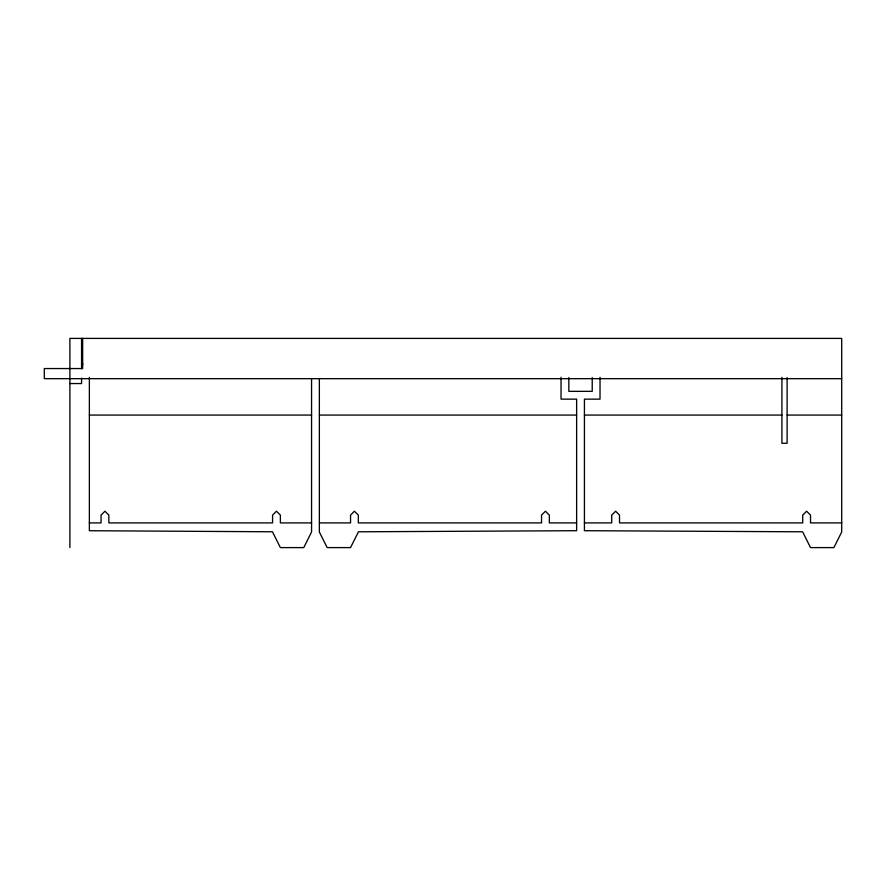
<?xml version="1.0" encoding="UTF-8"?>
<svg xmlns="http://www.w3.org/2000/svg" width="886" height="886" viewBox="0 0 886 886"><rect width="100%" height="100%" fill="white"/><g stroke="black" fill="none" stroke-linecap="round" stroke-linejoin="round"><path stroke-width="1.33" d="M81.567 365.364L82.874 364.068M841.7 378.676L44.3 378.676L44.3 368.554L82.664 368.554L82.664 338.397M69.883 383.549L81.567 383.549L81.567 378.178M89.364 415.069L311.562 415.069M319.359 415.069L576.631 415.069M584.428 415.069L781.928 415.069M787.122 415.069L841.7 415.069M89.364 522.906L101.059 522.906L101.059 515.109L104.958 511.222L108.856 515.109L108.856 522.906L272.578 522.906L272.578 515.109L276.476 511.222L280.375 515.109L280.375 522.906L311.562 522.906M319.359 522.906L350.546 522.906L350.546 515.109L354.433 511.222L358.332 515.109L358.332 522.906L541.545 522.906L541.545 515.109L545.444 511.222L549.342 515.109L549.342 522.906L576.631 522.906M584.428 522.906L611.717 522.906L611.717 515.109L615.615 511.222L619.513 515.109L619.513 522.906L802.716 522.906L802.716 515.109L806.614 511.222L810.513 515.109L810.513 522.906L841.7 522.906M787.122 377.514L787.122 443.266L781.928 443.266L781.928 377.347M600.021 377.259L600.021 399.143L584.428 399.143L584.428 530.703L802.616 531.799L810.513 547.603L833.903 547.603L841.7 532.01L841.7 338.397L69.883 338.397L69.883 547.603M592.225 377.514L592.225 391.346L568.834 391.346L568.834 377.514M561.037 377.259L561.037 399.143L576.631 399.143L576.631 530.703L358.442 531.799L350.546 547.603L327.155 547.603L319.359 532.01L319.359 378.521M311.562 378.521L311.562 532.01L303.765 547.603L280.375 547.603L272.467 531.777L89.364 530.725L89.364 377.336M81.567 338.397L81.567 368.775"/></g></svg>
